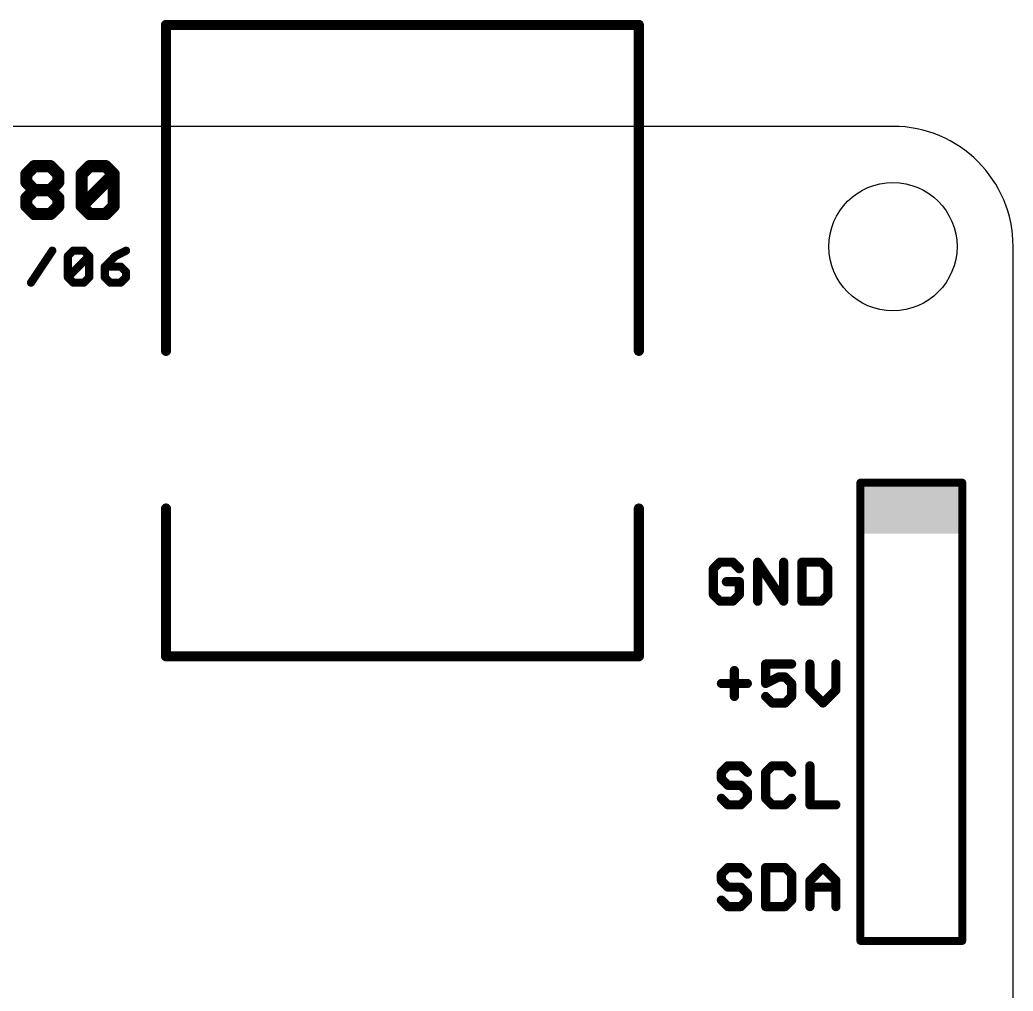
# Model space of a CAD drawing. Extents: x -0.2 to 50, y 0 to 52.7.
# Drawn here: x 25.21 to 50, y 28.43 to 52.66 of the extents above; entities that cross this region are included whole.
import ezdxf

# ---------------------------------------------------------------- set-up
doc = ezdxf.new("R2010")
doc.units = 0
doc.layers.add('20', color=30, linetype='CONTINUOUS')
doc.layers.add('21', color=253, linetype='CONTINUOUS')

# ---------------------------------------------------------------- blocks, each defined once
blk = doc.blocks.new('RECT')
blk.add_solid([(-0.5, -0.5), (0.5, -0.5), (-0.5, 0.5), (0.5, 0.5)])

msp = doc.modelspace()

# ---------------------------------------------------------------- linework, layer by layer
at = {"layer": '20'}
for p, q in [((47, 50), (3, 50)), ((50, 3), (50, 47))]:
    msp.add_line(p, q, dxfattribs=at)
msp.add_circle((47, 47), 1.6, dxfattribs=at)
msp.add_arc((47, 47), 3, 0, 90, dxfattribs=at)
at = {"layer": '21'}
for points, const_width in [([(40.66, 52.53), (28.86, 52.53)], 0.254), ([(28.86, 52.53), (28.86, 44.4)], 0.254), ([(40.66, 44.4), (40.66, 52.53)], 0.254), ([(25.3754, 48.8093), (25.5747, 49.0086)], 0.3048), ([(25.5747, 49.0086), (25.9735, 49.0086)], 0.3048), ([(25.9735, 49.0086), (26.1728, 48.8093)], 0.3048), ([(26.7565, 48.8093), (26.9559, 49.0086)], 0.3048), ([(26.9559, 49.0086), (27.3546, 49.0086)], 0.3048), ([(27.3546, 49.0086), (27.554, 48.8093)], 0.3048), ([(25.3754, 48.6099), (25.3754, 48.8093)], 0.3048), ([(26.1728, 48.8093), (26.1728, 48.6099)], 0.3048), ([(26.7565, 48.0118), (26.7565, 48.8093)], 0.3048), ([(26.7565, 48.0118), (27.554, 48.8093)], 0.3048), ([(27.554, 48.8093), (27.554, 48.0118)], 0.3048), ([(25.5747, 48.4105), (25.3754, 48.6099)], 0.3048), ([(26.1728, 48.6099), (25.9735, 48.4105)], 0.3048), ([(25.3754, 48.2111), (25.5747, 48.4105)], 0.3048), ([(25.3754, 48.0118), (25.3754, 48.2111)], 0.3048), ([(25.5747, 48.4105), (25.9735, 48.4105)], 0.3048), ([(25.9735, 48.4105), (26.1728, 48.2111)], 0.3048), ([(26.1728, 48.2111), (26.1728, 48.0118)], 0.3048), ([(25.5747, 47.8124), (25.3754, 48.0118)], 0.3048), ([(26.1728, 48.0118), (25.9735, 47.8124)], 0.3048), ([(26.9559, 47.8124), (26.7565, 48.0118)], 0.3048), ([(27.554, 48.0118), (27.3546, 47.8124)], 0.3048), ([(25.9735, 47.8124), (25.5747, 47.8124)], 0.3048), ([(27.3546, 47.8124), (26.9559, 47.8124)], 0.3048), ([(25.4906, 46.1016), (26.0223, 46.8991)], 0.2032), ([(26.4114, 46.7662), (26.5443, 46.8991)], 0.2032), ([(26.4114, 46.2345), (26.4114, 46.7662)], 0.2032), ([(26.4114, 46.2345), (26.9431, 46.7662)], 0.2032), ([(26.5443, 46.8991), (26.8101, 46.8991)], 0.2032), ([(26.8101, 46.8991), (26.9431, 46.7662)], 0.2032), ([(26.9431, 46.7662), (26.9431, 46.2345)], 0.2032), ([(27.598, 46.7662), (27.3322, 46.5003)], 0.2032), ([(27.8638, 46.8991), (27.598, 46.7662)], 0.2032), ([(27.3322, 46.5003), (27.3322, 46.2345)], 0.2032), ([(27.7309, 46.5003), (27.3322, 46.5003)], 0.2032), ([(27.8638, 46.3674), (27.7309, 46.5003)], 0.2032), ([(27.8638, 46.2345), (27.8638, 46.3674)], 0.2032), ([(26.5443, 46.1016), (26.4114, 46.2345)], 0.2032), ([(26.8101, 46.1016), (26.5443, 46.1016)], 0.2032), ([(26.9431, 46.2345), (26.8101, 46.1016)], 0.2032), ([(27.3322, 46.2345), (27.4651, 46.1016)], 0.2032), ([(27.4651, 46.1016), (27.7309, 46.1016)], 0.2032), ([(27.7309, 46.1016), (27.8638, 46.2345)], 0.2032), ([(46.19, 29.68), (46.19, 41.11)], 0.2), ([(46.19, 41.11), (48.73, 41.11)], 0.2), ([(48.73, 41.11), (48.73, 29.68)], 0.2), ([(28.86, 40.465), (28.86, 36.78)], 0.254), ([(40.66, 36.78), (40.66, 40.465)], 0.254), ([(42.6815, 39.1265), (42.5195, 38.9645)], 0.2286), ([(43.0056, 39.1265), (42.6815, 39.1265)], 0.2286), ([(43.1676, 38.9645), (43.0056, 39.1265)], 0.2286), ([(43.6244, 38.1543), (43.6244, 39.1265)], 0.2286), ([(43.6244, 39.1265), (44.2726, 38.1543)], 0.2286), ([(44.2726, 38.1543), (44.2726, 39.1265)], 0.2286), ([(44.7294, 39.1265), (44.7294, 38.1543)], 0.2286), ([(45.2155, 39.1265), (44.7294, 39.1265)], 0.2286), ([(45.3775, 38.9645), (45.2155, 39.1265)], 0.2286), ([(42.5195, 38.9645), (42.5195, 38.3163)], 0.2286), ([(45.3775, 38.3163), (45.3775, 38.9645)], 0.2286), ([(43.1676, 38.6404), (42.8435, 38.6404)], 0.2286), ([(43.1676, 38.3163), (43.1676, 38.6404)], 0.2286), ([(42.5195, 38.3163), (42.6815, 38.1543)], 0.2286), ([(43.0056, 38.1543), (43.1676, 38.3163)], 0.2286), ([(45.2155, 38.1543), (45.3775, 38.3163)], 0.2286), ([(42.6815, 38.1543), (43.0056, 38.1543)], 0.2286), ([(44.7294, 38.1543), (45.2155, 38.1543)], 0.2286), ([(28.86, 36.78), (40.66, 36.78)], 0.254), ([(44.4726, 36.5865), (43.8244, 36.5865)], 0.2286), ([(43.8244, 36.5865), (43.8244, 36.1004)], 0.2286), ([(44.9294, 36.5865), (44.9294, 35.9384)], 0.2286), ([(45.5775, 35.9384), (45.5775, 36.5865)], 0.2286), ([(43.0435, 36.4245), (43.0435, 35.7763)], 0.2286), ([(42.7195, 36.1004), (43.3676, 36.1004)], 0.2286), ([(43.8244, 36.1004), (44.1485, 36.2625)], 0.2286), ([(44.1485, 36.2625), (44.3105, 36.2625)], 0.2286), ([(44.3105, 36.2625), (44.4726, 36.1004)], 0.2286), ([(44.4726, 36.1004), (44.4726, 35.7763)], 0.2286), ([(44.9294, 35.9384), (45.2534, 35.6143)], 0.2286), ([(45.2534, 35.6143), (45.5775, 35.9384)], 0.2286), ([(43.9865, 35.6143), (43.8244, 35.7763)], 0.2286), ([(44.3105, 35.6143), (43.9865, 35.6143)], 0.2286), ([(44.4726, 35.7763), (44.3105, 35.6143)], 0.2286), ([(42.8815, 34.0465), (42.7195, 33.8845)], 0.2286), ([(42.7195, 33.8845), (42.7195, 33.7225)], 0.2286), ([(43.2056, 34.0465), (42.8815, 34.0465)], 0.2286), ([(43.3676, 33.8845), (43.2056, 34.0465)], 0.2286), ([(43.9865, 34.0465), (43.8244, 33.8845)], 0.2286), ([(43.8244, 33.8845), (43.8244, 33.2363)], 0.2286), ([(44.3105, 34.0465), (43.9865, 34.0465)], 0.2286), ([(44.4726, 33.8845), (44.3105, 34.0465)], 0.2286), ([(44.9294, 34.0465), (44.9294, 33.0743)], 0.2286), ([(42.7195, 33.7225), (42.8815, 33.5604)], 0.2286), ([(42.8815, 33.5604), (43.2056, 33.5604)], 0.2286), ([(43.2056, 33.5604), (43.3676, 33.3984)], 0.2286), ([(43.3676, 33.3984), (43.3676, 33.2363)], 0.2286), ([(42.8815, 33.0743), (42.7195, 33.2363)], 0.2286), ([(43.3676, 33.2363), (43.2056, 33.0743)], 0.2286), ([(43.8244, 33.2363), (43.9865, 33.0743)], 0.2286), ([(44.3105, 33.0743), (44.4726, 33.2363)], 0.2286), ([(43.2056, 33.0743), (42.8815, 33.0743)], 0.2286), ([(43.9865, 33.0743), (44.3105, 33.0743)], 0.2286), ([(44.9294, 33.0743), (45.5775, 33.0743)], 0.2286), ([(42.8815, 31.5065), (42.7195, 31.3445)], 0.2286), ([(43.2056, 31.5065), (42.8815, 31.5065)], 0.2286), ([(43.3676, 31.3445), (43.2056, 31.5065)], 0.2286), ([(43.8244, 31.5065), (43.8244, 30.5343)], 0.2286), ([(44.3105, 31.5065), (43.8244, 31.5065)], 0.2286), ([(44.4726, 31.3445), (44.3105, 31.5065)], 0.2286), ([(44.9294, 31.1825), (45.2534, 31.5065)], 0.2286), ([(45.2534, 31.5065), (45.5775, 31.1825)], 0.2286), ([(42.7195, 31.3445), (42.7195, 31.1825)], 0.2286), ([(42.7195, 31.1825), (42.8815, 31.0204)], 0.2286), ([(44.4726, 30.6963), (44.4726, 31.3445)], 0.2286), ([(44.9294, 30.5343), (44.9294, 31.1825)], 0.2286), ([(45.5775, 31.1825), (45.5775, 30.5343)], 0.2286), ([(42.8815, 31.0204), (43.2056, 31.0204)], 0.2286), ([(43.2056, 31.0204), (43.3676, 30.8584)], 0.2286), ([(44.9294, 31.0204), (45.5775, 31.0204)], 0.2286), ([(42.8815, 30.5343), (42.7195, 30.6963)], 0.2286), ([(43.3676, 30.6963), (43.2056, 30.5343)], 0.2286), ([(43.3676, 30.8584), (43.3676, 30.6963)], 0.2286), ([(44.3105, 30.5343), (44.4726, 30.6963)], 0.2286), ([(43.2056, 30.5343), (42.8815, 30.5343)], 0.2286), ([(43.8244, 30.5343), (44.3105, 30.5343)], 0.2286), ([(48.73, 29.68), (46.19, 29.68)], 0.2)]:
    msp.add_lwpolyline(points, dxfattribs=dict(at, const_width=const_width))
for points, const_width in [([(28.86, 52.5935, 1), (28.86, 52.4665)], 0.127), ([(28.9235, 52.53, 1), (28.7965, 52.53)], 0.127), ([(40.7235, 52.53, 1), (40.5965, 52.53)], 0.127), ([(40.66, 52.4665, 1), (40.66, 52.5935)], 0.127), ([(25.5747, 49.0848, 1), (25.5747, 48.9324)], 0.1524), ([(25.6286, 48.9547, 1), (25.5208, 49.0625)], 0.1524), ([(26.0274, 49.0625, 1), (25.9196, 48.9547)], 0.1524), ([(25.9735, 48.9324, 1), (25.9735, 49.0848)], 0.1524), ([(26.9559, 49.0848, 1), (26.9559, 48.9324)], 0.1524), ([(27.0098, 48.9547, 1), (26.902, 49.0625)], 0.1524), ([(27.4085, 49.0625, 1), (27.3008, 48.9547)], 0.1524), ([(27.3546, 48.9324, 1), (27.3546, 49.0848)], 0.1524), ([(25.4516, 48.8093, 1), (25.2992, 48.8093)], 0.1524), ([(25.3215, 48.8631, 1), (25.4292, 48.7554)], 0.1524), ([(26.249, 48.8093, 1), (26.0966, 48.8093)], 0.1524), ([(26.119, 48.7554, 1), (26.2267, 48.8631)], 0.1524), ([(26.8327, 48.8093, 1), (26.6803, 48.8093)], 0.1524), ([(26.7027, 48.8631, 1), (26.8104, 48.7554)], 0.1524), ([(27.6302, 48.8093, 1), (27.4778, 48.8093)], 0.1524), ([(27.6079, 48.7554, 1), (27.5001, 48.8631)], 0.1524), ([(27.5001, 48.7554, 1), (27.6079, 48.8631)], 0.1524), ([(25.4292, 48.6638, 1), (25.3215, 48.556)], 0.1524), ([(25.2992, 48.6099, 1), (25.4516, 48.6099)], 0.1524), ([(26.0966, 48.6099, 1), (26.249, 48.6099)], 0.1524), ([(26.2267, 48.556, 1), (26.119, 48.6638)], 0.1524), ([(25.4516, 48.2111, 1), (25.2992, 48.2111)], 0.1524), ([(25.3215, 48.265, 1), (25.4292, 48.1573)], 0.1524), ([(25.5747, 48.4867, 1), (25.5747, 48.3343)], 0.1524), ([(25.6286, 48.3566, 1), (25.5208, 48.4644)], 0.1524), ([(25.5208, 48.3566, 1), (25.6286, 48.4644)], 0.1524), ([(26.0273, 48.4644, 1), (25.9196, 48.3566)], 0.1524), ([(25.9196, 48.4644, 1), (26.0274, 48.3566)], 0.1524), ([(25.9735, 48.3343, 1), (25.9735, 48.4867)], 0.1524), ([(26.249, 48.2111, 1), (26.0966, 48.2111)], 0.1524), ([(26.119, 48.1573, 1), (26.2267, 48.265)], 0.1524), ([(25.4292, 48.0657, 1), (25.3215, 47.9579)], 0.1524), ([(25.2992, 48.0118, 1), (25.4516, 48.0118)], 0.1524), ([(26.0966, 48.0118, 1), (26.249, 48.0118)], 0.1524), ([(26.2267, 47.9579, 1), (26.119, 48.0657)], 0.1524), ([(26.6803, 48.0118, 1), (26.8327, 48.0118)], 0.1524), ([(26.8104, 48.0657, 1), (26.7027, 47.9579)], 0.1524), ([(26.7027, 48.0657, 1), (26.8104, 47.9579)], 0.1524), ([(27.4778, 48.0118, 1), (27.6302, 48.0118)], 0.1524), ([(27.6079, 47.9579, 1), (27.5001, 48.0657)], 0.1524), ([(25.5747, 47.8886, 1), (25.5747, 47.7362)], 0.1524), ([(25.5208, 47.7585, 1), (25.6286, 47.8663)], 0.1524), ([(25.9196, 47.8663, 1), (26.0273, 47.7585)], 0.1524), ([(25.9735, 47.7362, 1), (25.9735, 47.8886)], 0.1524), ([(26.9559, 47.8886, 1), (26.9559, 47.7362)], 0.1524), ([(26.902, 47.7585, 1), (27.0098, 47.8663)], 0.1524), ([(27.3008, 47.8663, 1), (27.4085, 47.7585)], 0.1524), ([(27.3546, 47.7362, 1), (27.3546, 47.8886)], 0.1524), ([(26.0645, 46.8709, 1), (25.98, 46.9273)], 0.1016), ([(26.4622, 46.7662, 1), (26.3606, 46.7662)], 0.1016), ([(26.3755, 46.8021, 1), (26.4473, 46.7302)], 0.1016), ([(26.5443, 46.9499, 1), (26.5443, 46.8483)], 0.1016), ([(26.5802, 46.8632, 1), (26.5084, 46.935)], 0.1016), ([(26.8461, 46.935, 1), (26.7742, 46.8632)], 0.1016), ([(26.8101, 46.8483, 1), (26.8101, 46.9499)], 0.1016), ([(26.9939, 46.7662, 1), (26.8923, 46.7662)], 0.1016), ([(26.979, 46.7302, 1), (26.9071, 46.8021)], 0.1016), ([(26.9071, 46.7302, 1), (26.979, 46.8021)], 0.1016), ([(27.5753, 46.8116, 1), (27.6207, 46.7207)], 0.1016), ([(27.6339, 46.7302, 1), (27.5621, 46.8021)], 0.1016), ([(27.8866, 46.8536, 1), (27.8411, 46.9445)], 0.1016), ([(27.383, 46.5003, 1), (27.2814, 46.5003)], 0.1016), ([(27.3322, 46.5511, 1), (27.3322, 46.4495)], 0.1016), ([(27.7668, 46.5363, 1), (27.695, 46.4644)], 0.1016), ([(27.7309, 46.4495, 1), (27.7309, 46.5511)], 0.1016), ([(27.2963, 46.5363, 1), (27.3681, 46.4644)], 0.1016), ([(27.9146, 46.3674, 1), (27.813, 46.3674)], 0.1016), ([(27.8279, 46.3315, 1), (27.8998, 46.4033)], 0.1016), ([(25.4484, 46.1298, 1), (25.5329, 46.0734)], 0.1016), ([(26.4473, 46.2704, 1), (26.3755, 46.1986)], 0.1016), ([(26.3755, 46.2704, 1), (26.4473, 46.1986)], 0.1016), ([(26.3606, 46.2345, 1), (26.4622, 46.2345)], 0.1016), ([(26.5443, 46.1524, 1), (26.5443, 46.0508)], 0.1016), ([(26.5084, 46.0657, 1), (26.5802, 46.1375)], 0.1016), ([(26.7742, 46.1375, 1), (26.8461, 46.0657)], 0.1016), ([(26.8101, 46.0508, 1), (26.8101, 46.1524)], 0.1016), ([(26.8923, 46.2345, 1), (26.9939, 46.2345)], 0.1016), ([(26.979, 46.1986, 1), (26.9071, 46.2704)], 0.1016), ([(27.3681, 46.2704, 1), (27.2963, 46.1986)], 0.1016), ([(27.2814, 46.2345, 1), (27.383, 46.2345)], 0.1016), ([(27.4651, 46.1524, 1), (27.4651, 46.0508)], 0.1016), ([(27.4292, 46.0657, 1), (27.501, 46.1375)], 0.1016), ([(27.695, 46.1375, 1), (27.7668, 46.0657)], 0.1016), ([(27.7309, 46.0508, 1), (27.7309, 46.1524)], 0.1016), ([(27.813, 46.2345, 1), (27.9146, 46.2345)], 0.1016), ([(27.8998, 46.1986, 1), (27.8279, 46.2704)], 0.1016), ([(28.7965, 44.4, 1), (28.9235, 44.4)], 0.127), ([(40.5965, 44.4, 1), (40.7235, 44.4)], 0.127), ([(46.24, 41.11, 1), (46.14, 41.11)], 0.1), ([(46.19, 41.16, 1), (46.19, 41.06)], 0.1), ([(48.78, 41.11, 1), (48.68, 41.11)], 0.1), ([(48.73, 41.06, 1), (48.73, 41.16)], 0.1), ([(28.9235, 40.465, 1), (28.7965, 40.465)], 0.127), ([(40.7235, 40.465, 1), (40.5965, 40.465)], 0.127), ([(42.6815, 39.1837, 1), (42.6815, 39.0694)], 0.1143), ([(42.7219, 39.0861, 1), (42.6411, 39.1669)], 0.1143), ([(43.046, 39.1669, 1), (42.9652, 39.0861)], 0.1143), ([(43.0056, 39.0694, 1), (43.0056, 39.1837)], 0.1143), ([(43.6816, 39.1265, 1), (43.5673, 39.1265)], 0.1143), ([(43.672, 39.1582, 1), (43.5769, 39.0948)], 0.1143), ([(44.3297, 39.1265, 1), (44.2154, 39.1265)], 0.1143), ([(44.7865, 39.1265, 1), (44.6722, 39.1265)], 0.1143), ([(44.7294, 39.1837, 1), (44.7294, 39.0694)], 0.1143), ([(45.2559, 39.1669, 1), (45.1751, 39.0861)], 0.1143), ([(45.2155, 39.0694, 1), (45.2155, 39.1837)], 0.1143), ([(42.5766, 38.9645, 1), (42.4623, 38.9645)], 0.1143), ([(42.4791, 39.0049, 1), (42.5599, 38.9241)], 0.1143), ([(43.1272, 38.9241, 1), (43.208, 39.0049)], 0.1143), ([(45.4347, 38.9645, 1), (45.3204, 38.9645)], 0.1143), ([(45.3371, 38.9241, 1), (45.4179, 39.0049)], 0.1143), ([(42.8435, 38.6976, 1), (42.8435, 38.5833)], 0.1143), ([(43.2248, 38.6404, 1), (43.1105, 38.6404)], 0.1143), ([(43.1676, 38.5833, 1), (43.1676, 38.6976)], 0.1143), ([(42.5599, 38.3567, 1), (42.4791, 38.2759)], 0.1143), ([(43.208, 38.2759, 1), (43.1272, 38.3567)], 0.1143), ([(45.4179, 38.2759, 1), (45.3371, 38.3567)], 0.1143), ([(42.4623, 38.3163, 1), (42.5766, 38.3163)], 0.1143), ([(42.6815, 38.2114, 1), (42.6815, 38.0971)], 0.1143), ([(42.6411, 38.1139, 1), (42.7219, 38.1947)], 0.1143), ([(42.9652, 38.1947, 1), (43.046, 38.1139)], 0.1143), ([(43.0056, 38.0971, 1), (43.0056, 38.2114)], 0.1143), ([(43.1105, 38.3163, 1), (43.2248, 38.3163)], 0.1143), ([(43.5673, 38.1543, 1), (43.6816, 38.1543)], 0.1143), ([(44.2154, 38.1543, 1), (44.3297, 38.1543)], 0.1143), ([(44.225, 38.1226, 1), (44.3201, 38.186)], 0.1143), ([(44.6722, 38.1543, 1), (44.7865, 38.1543)], 0.1143), ([(44.7294, 38.2114, 1), (44.7294, 38.0971)], 0.1143), ([(45.1751, 38.1947, 1), (45.2559, 38.1139)], 0.1143), ([(45.2155, 38.0971, 1), (45.2155, 38.2114)], 0.1143), ([(45.3204, 38.3163, 1), (45.4347, 38.3163)], 0.1143), ([(28.86, 36.8435, 1), (28.86, 36.7165)], 0.127), ([(28.7965, 36.78, 1), (28.9235, 36.78)], 0.127), ([(40.5965, 36.78, 1), (40.7235, 36.78)], 0.127), ([(40.66, 36.7165, 1), (40.66, 36.8435)], 0.127), ([(43.8244, 36.6437, 1), (43.8244, 36.5294)], 0.1143), ([(43.8816, 36.5865, 1), (43.7673, 36.5865)], 0.1143), ([(44.4726, 36.5294, 1), (44.4726, 36.6437)], 0.1143), ([(44.9865, 36.5865, 1), (44.8722, 36.5865)], 0.1143), ([(45.6347, 36.5865, 1), (45.5204, 36.5865)], 0.1143), ([(43.1007, 36.4245, 1), (42.9864, 36.4245)], 0.1143), ([(42.7195, 36.1576, 1), (42.7195, 36.0433)], 0.1143), ([(43.3676, 36.0433, 1), (43.3676, 36.1576)], 0.1143), ([(43.7989, 36.1515, 1), (43.85, 36.0493)], 0.1143), ([(44.1485, 36.3196, 1), (44.1485, 36.2053)], 0.1143), ([(44.174, 36.2113, 1), (44.1229, 36.3136)], 0.1143), ([(44.3509, 36.3029, 1), (44.2701, 36.222)], 0.1143), ([(44.3105, 36.2053, 1), (44.3105, 36.3196)], 0.1143), ([(44.5297, 36.1004, 1), (44.4154, 36.1004)], 0.1143), ([(44.4322, 36.06, 1), (44.513, 36.1408)], 0.1143), ([(43.7673, 36.1004, 1), (43.8816, 36.1004)], 0.1143), ([(44.9698, 35.9788, 1), (44.8889, 35.898)], 0.1143), ([(44.8722, 35.9384, 1), (44.9865, 35.9384)], 0.1143), ([(45.5204, 35.9384, 1), (45.6347, 35.9384)], 0.1143), ([(45.6179, 35.898, 1), (45.5371, 35.9788)], 0.1143), ([(42.9864, 35.7763, 1), (43.1007, 35.7763)], 0.1143), ([(43.8648, 35.8167, 1), (43.784, 35.7359)], 0.1143), ([(43.9865, 35.6715, 1), (43.9865, 35.5572)], 0.1143), ([(43.946, 35.5739, 1), (44.0269, 35.6547)], 0.1143), ([(44.2701, 35.6547, 1), (44.3509, 35.5739)], 0.1143), ([(44.3105, 35.5572, 1), (44.3105, 35.6715)], 0.1143), ([(44.4154, 35.7763, 1), (44.5297, 35.7763)], 0.1143), ([(44.513, 35.7359, 1), (44.4322, 35.8167)], 0.1143), ([(45.213, 35.6547, 1), (45.2938, 35.5739)], 0.1143), ([(45.213, 35.5739, 1), (45.2938, 35.6547)], 0.1143), ([(42.7766, 33.8845, 1), (42.6623, 33.8845)], 0.1143), ([(42.6791, 33.9249, 1), (42.7599, 33.8441)], 0.1143), ([(42.8815, 34.1037, 1), (42.8815, 33.9894)], 0.1143), ([(42.9219, 34.0061, 1), (42.8411, 34.0869)], 0.1143), ([(43.246, 34.0869, 1), (43.1652, 34.0061)], 0.1143), ([(43.2056, 33.9894, 1), (43.2056, 34.1037)], 0.1143), ([(43.3272, 33.8441, 1), (43.408, 33.9249)], 0.1143), ([(43.8816, 33.8845, 1), (43.7673, 33.8845)], 0.1143), ([(43.784, 33.9249, 1), (43.8648, 33.8441)], 0.1143), ([(43.9865, 34.1037, 1), (43.9865, 33.9894)], 0.1143), ([(44.0269, 34.0061, 1), (43.946, 34.0869)], 0.1143), ([(44.3509, 34.0869, 1), (44.2701, 34.0061)], 0.1143), ([(44.3105, 33.9894, 1), (44.3105, 34.1037)], 0.1143), ([(44.4322, 33.8441, 1), (44.513, 33.9249)], 0.1143), ([(44.9865, 34.0465, 1), (44.8722, 34.0465)], 0.1143), ([(42.7599, 33.7629, 1), (42.6791, 33.682)], 0.1143), ([(42.6623, 33.7225, 1), (42.7766, 33.7225)], 0.1143), ([(42.8815, 33.6176, 1), (42.8815, 33.5033)], 0.1143), ([(42.8411, 33.52, 1), (42.9219, 33.6008)], 0.1143), ([(43.246, 33.6008, 1), (43.1652, 33.52)], 0.1143), ([(43.2056, 33.5033, 1), (43.2056, 33.6176)], 0.1143), ([(43.4248, 33.3984, 1), (43.3105, 33.3984)], 0.1143), ([(43.3272, 33.358, 1), (43.408, 33.4388)], 0.1143), ([(42.7599, 33.2767, 1), (42.6791, 33.1959)], 0.1143), ([(43.3105, 33.2363, 1), (43.4248, 33.2363)], 0.1143), ([(43.408, 33.1959, 1), (43.3272, 33.2767)], 0.1143), ([(43.8648, 33.2767, 1), (43.784, 33.1959)], 0.1143), ([(43.7673, 33.2363, 1), (43.8816, 33.2363)], 0.1143), ([(44.513, 33.1959, 1), (44.4322, 33.2767)], 0.1143), ([(42.8815, 33.1315, 1), (42.8815, 33.0172)], 0.1143), ([(42.8411, 33.0339, 1), (42.9219, 33.1147)], 0.1143), ([(43.1652, 33.1147, 1), (43.246, 33.0339)], 0.1143), ([(43.2056, 33.0172, 1), (43.2056, 33.1315)], 0.1143), ([(43.9865, 33.1315, 1), (43.9865, 33.0172)], 0.1143), ([(43.946, 33.0339, 1), (44.0269, 33.1147)], 0.1143), ([(44.2701, 33.1147, 1), (44.3509, 33.0339)], 0.1143), ([(44.3105, 33.0172, 1), (44.3105, 33.1315)], 0.1143), ([(44.8722, 33.0743, 1), (44.9865, 33.0743)], 0.1143), ([(44.9294, 33.1315, 1), (44.9294, 33.0172)], 0.1143), ([(45.5775, 33.0172, 1), (45.5775, 33.1315)], 0.1143), ([(42.8815, 31.5637, 1), (42.8815, 31.4494)], 0.1143), ([(42.9219, 31.4661, 1), (42.8411, 31.5469)], 0.1143), ([(43.246, 31.5469, 1), (43.1652, 31.4661)], 0.1143), ([(43.2056, 31.4494, 1), (43.2056, 31.5637)], 0.1143), ([(43.8244, 31.5637, 1), (43.8244, 31.4494)], 0.1143), ([(43.8816, 31.5065, 1), (43.7673, 31.5065)], 0.1143), ([(44.3509, 31.5469, 1), (44.2701, 31.4661)], 0.1143), ([(44.3105, 31.4494, 1), (44.3105, 31.5637)], 0.1143), ([(45.2938, 31.5469, 1), (45.213, 31.4661)], 0.1143), ([(45.2938, 31.4661, 1), (45.213, 31.5469)], 0.1143), ([(42.7766, 31.3445, 1), (42.6623, 31.3445)], 0.1143), ([(42.6791, 31.3849, 1), (42.7599, 31.3041)], 0.1143), ([(42.7599, 31.2229, 1), (42.6791, 31.142)], 0.1143), ([(42.6623, 31.1825, 1), (42.7766, 31.1825)], 0.1143), ([(43.3272, 31.3041, 1), (43.408, 31.3849)], 0.1143), ([(44.5297, 31.3445, 1), (44.4154, 31.3445)], 0.1143), ([(44.4322, 31.3041, 1), (44.513, 31.3849)], 0.1143), ([(44.9865, 31.1825, 1), (44.8722, 31.1825)], 0.1143), ([(44.8889, 31.2229, 1), (44.9698, 31.142)], 0.1143), ([(45.6347, 31.1825, 1), (45.5204, 31.1825)], 0.1143), ([(45.5371, 31.142, 1), (45.6179, 31.2229)], 0.1143), ([(42.8815, 31.0776, 1), (42.8815, 30.9633)], 0.1143), ([(42.8411, 30.98, 1), (42.9219, 31.0608)], 0.1143), ([(43.246, 31.0608, 1), (43.1652, 30.98)], 0.1143), ([(43.2056, 30.9633, 1), (43.2056, 31.0776)], 0.1143), ([(44.9294, 31.0776, 1), (44.9294, 30.9633)], 0.1143), ([(45.5775, 30.9633, 1), (45.5775, 31.0776)], 0.1143), ([(42.7599, 30.7367, 1), (42.6791, 30.6559)], 0.1143), ([(43.4248, 30.8584, 1), (43.3105, 30.8584)], 0.1143), ([(43.3105, 30.6963, 1), (43.4248, 30.6963)], 0.1143), ([(43.3272, 30.818, 1), (43.408, 30.8988)], 0.1143), ([(43.408, 30.6559, 1), (43.3272, 30.7367)], 0.1143), ([(44.4154, 30.6963, 1), (44.5297, 30.6963)], 0.1143), ([(44.513, 30.6559, 1), (44.4322, 30.7367)], 0.1143), ([(42.8815, 30.5915, 1), (42.8815, 30.4772)], 0.1143), ([(42.8411, 30.4939, 1), (42.9219, 30.5747)], 0.1143), ([(43.1652, 30.5747, 1), (43.246, 30.4939)], 0.1143), ([(43.2056, 30.4772, 1), (43.2056, 30.5915)], 0.1143), ([(43.8244, 30.5915, 1), (43.8244, 30.4772)], 0.1143), ([(43.7673, 30.5343, 1), (43.8816, 30.5343)], 0.1143), ([(44.2701, 30.5747, 1), (44.3509, 30.4939)], 0.1143), ([(44.3105, 30.4772, 1), (44.3105, 30.5915)], 0.1143), ([(44.8722, 30.5343, 1), (44.9865, 30.5343)], 0.1143), ([(45.5204, 30.5343, 1), (45.6347, 30.5343)], 0.1143), ([(46.19, 29.73, 1), (46.19, 29.63)], 0.1), ([(48.73, 29.63, 1), (48.73, 29.73)], 0.1), ([(46.14, 29.68, 1), (46.24, 29.68)], 0.1), ([(48.68, 29.68, 1), (48.78, 29.68)], 0.1)]:
    msp.add_lwpolyline(points, format="xyb", dxfattribs=dict(at, const_width=const_width))

# ---------------------------------------------------------------- block references
at = {"layer": '21', "xscale": 2.54, "yscale": 1.27, "rotation": 180}
msp.add_blockref('RECT', (47.46, 40.475), dxfattribs=at)

doc.saveas('drawing.dxf')
